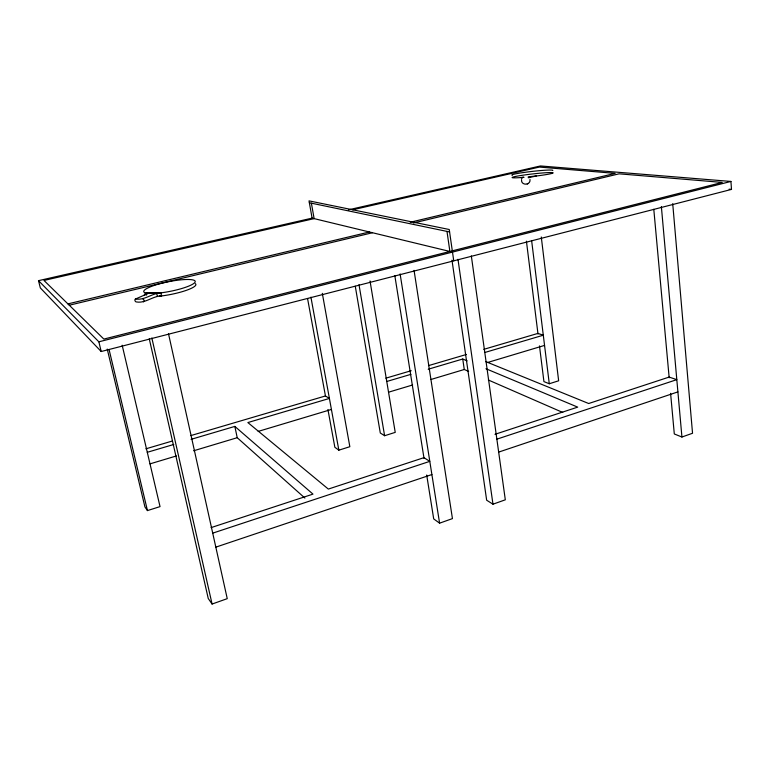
<?xml version="1.0" encoding="UTF-8"?>
<svg xmlns="http://www.w3.org/2000/svg" width="770" height="770" viewBox="0 0 770 770"><rect width="100%" height="100%" fill="white"/><g stroke="black" fill="none" stroke-linecap="round" stroke-linejoin="round"><path stroke-width="1.16" d="M521.569 179.554C520.645 185.849 530.934 185.541 529.991 179.439M527.229 183.992L528.268 183.424M135.616 298.972C144.77 300.608 151.95 293.072 160.911 292.947L146.117 293.178L147.744 293.63L135.616 298.972A1.559 1.078 65 0 0 134.942 300.464A1.559 1.078 65 0 0 136.29 301.927C145.453 303.611 152.595 295.998 161.565 295.882M528.191 177.735L536.324 176.003A20.588 1.242 -6.5 0 0 551.031 172.547A20.588 1.242 -6.5 0 0 519.182 175.781A20.588 1.242 -6.5 0 0 521.251 177.533L523.562 177.244M149.274 338.829L208.247 598.502L212.077 604.046L227.246 598.656L168.495 333.728M426.695 475.023L433.703 518.903L439.593 523.176L452.442 518.605L414.058 270.386M451.98 260.144L486.659 500.211L492.973 504.196L505.312 499.807L471.327 255.89M670.593 393.326L674.299 433.962L681.931 437.023L692.538 433.26L672.72 203.675M215.821 547.143L431.893 474.541M498.662 452.106L677.908 391.882M212.722 533.148L429.795 461.355L423.914 457.669L328.338 489.075L247.863 422.557L329.406 398.446L325.44 395.963L190.787 435.599M496.862 439.169L676.811 379.649L669.111 377.088L588.684 403.519L485.678 361.582M211.095 527.604L312.976 494.119L234.85 426.407L191.066 439.352M494.966 434.319L577.693 407.128L485.957 368.734M107.242 349.089L144.933 506.939L147.455 510.587L160.035 506.612L122.17 345.239M327.924 409.505L334.854 447.274L338.848 450.171L349.84 446.706L322.322 293.351M355.268 286.228L380.293 433L384.605 435.724L395.231 432.374L370.024 280.973M539.481 345.894L543.928 381.602L549.279 383.749L558.645 380.794L541.281 236.977M388.542 392.2L412.633 384.981M430.988 379.475L464.262 369.494L468.641 371.4M487.554 362.506L544.554 345.412M150.006 463.867L176.397 455.946M193.607 450.787L237.218 437.707L304.882 498.065M258.181 431.412L331.418 409.447M145.896 448.814L172.365 441.017M385.847 378.176L411.19 370.717M428.476 365.635L466.495 354.441M483.772 349.349L537.922 333.41L543.293 335.2L484.965 352.448M147.291 452.298L173.789 444.463M386.761 381.487L410.939 374.336M428.207 369.234L462.741 359.022L467.159 360.87M452.49 252.088L312.1 218.131L38.5 280.665L40.329 287.913L101.197 351.515L731.5 189.41L730.932 181.441L540.473 165.954L348.425 209.835M451.047 251.164L722.26 182.413L619.09 173.827L413.461 222.982M38.5 280.665L98.858 341.813L730.932 181.441M69.271 305.218L372.497 232.733M67.924 303.89L369.417 231.991M410.189 222.27L615.192 173.375L539.356 167.071L352.641 209.806M528.21 176.821L536.324 175.945M523.985 177.283L521.251 177.533M146.098 293.091L160.892 292.85A26.238 4.88 -11.3 0 0 195.147 281.974A26.238 4.88 -11.3 0 0 165.059 282.455A26.238 4.88 -11.3 0 0 146.098 293.091L146.55 295.122M159.284 295.921L161.575 295.95A26.218 4.947 -11.3 0 0 187.12 290.059A26.218 4.947 -11.3 0 0 195.32 283.639M729.103 189.189L731.5 189.41M309.357 202.751L449.593 231.953M488.334 379.995L562.735 412.45M98.858 341.813L101.197 351.515M109.061 349.474L147.455 510.587M151.844 337.953L212.077 604.046M156.743 293.486L157.398 296.421M160.892 292.85L161.575 295.95M234.85 426.407L237.218 437.707M310.916 297.143L338.848 450.171M307.567 298.567L325.546 396.531M311.378 203.165L314.131 218.622L43.986 280.444L103.854 339.089L449.892 251.463L446.985 231.414M312.1 218.131L309.02 200.874L449.237 229.499L453.751 260.847M359.003 284.669L384.605 435.724M400.111 273.918L439.593 523.176M394.846 275.775L424.039 458.419M462.741 359.022L464.262 369.494M457.977 259.269L492.973 504.196M526.42 241.174L537.999 333.997M531.637 240.673L549.279 383.749M653.797 209.276L669.178 377.791M661.363 206.543L681.931 437.023M144.789 295.276A26.218 4.947 -11.3 0 1 144.558 294.005M142.681 298.875A1.579 1.097 65 0 1 143.99 300.358A1.579 1.097 65 0 1 143.355 301.85M530.097 176.667A1.165 1.136 -86.1 0 1 529.202 177.639M522.147 178.351A1.165 1.145 -86.5 0 1 521.126 177.572M512.339 175.252A20.598 1.29 -6.5 0 1 531.194 171.527A20.598 1.29 -6.5 0 1 552.745 170.478"/></g></svg>
